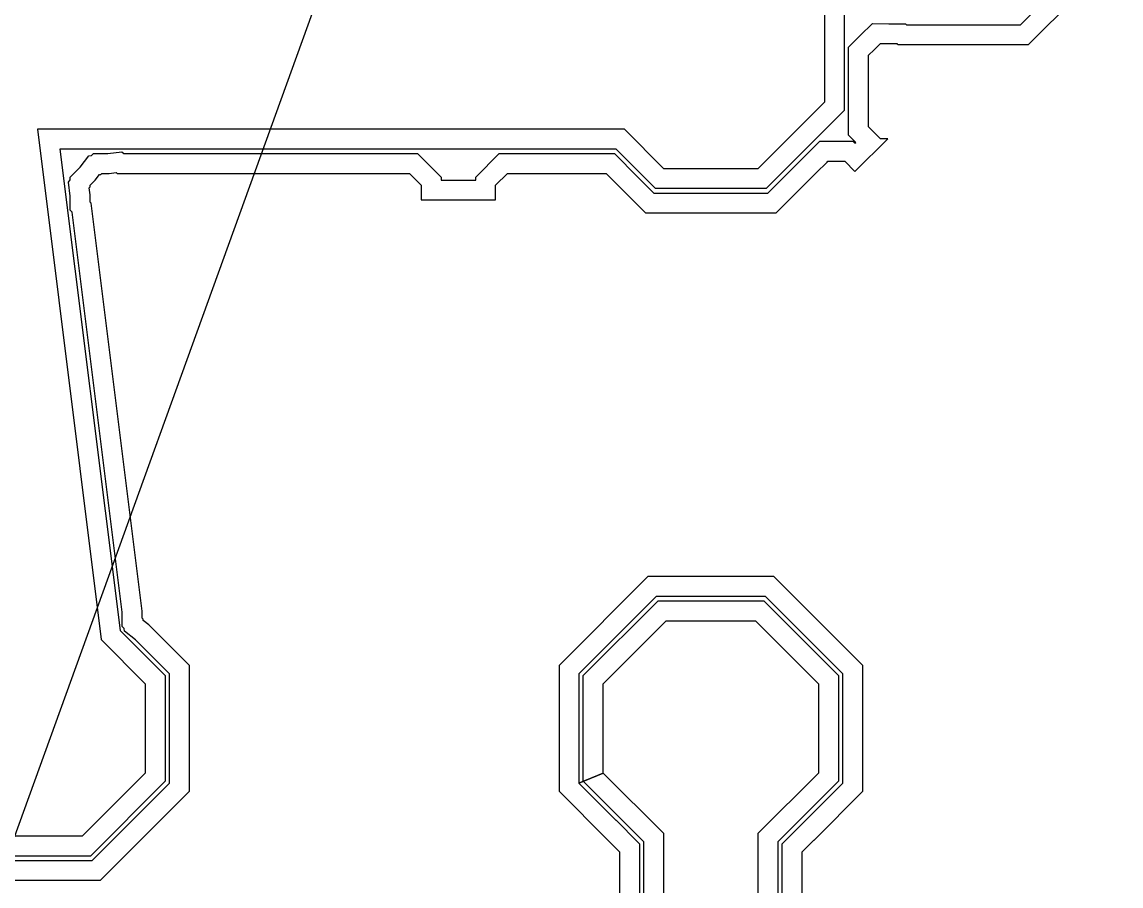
# Model space of a CAD drawing. Extents: x -122 to 0, y 0 to 97.
# Drawn here: x -62.98 to -54.69, y 64.85 to 71.37 of the extents above; entities that cross this region are included whole.
import ezdxf

# ---------------------------------------------------------------- set-up
doc = ezdxf.new("R2010")
doc.units = 0
doc.layers.add('milling', color=1, linetype='CONTINUOUS')
doc.layers.add('rapid_move', color=62, linetype='CONTINUOUS')

msp = doc.modelspace()

# ---------------------------------------------------------------- linework, layer by layer
at = {"layer": 'milling'}
for p, q in [((-55.4493, 71.3503), (-54.8403, 71.9593)), ((-55.3872, 71.2003), (-54.6903, 71.8972)), ((-56.7786, 71.5368), (-56.7786, 70.7031)), ((-56.9286, 71.4746), (-56.9286, 70.7653)), ((-56.6553, 71.2704), (-56.5682, 71.3576)), ((-56.5682, 71.3576), (-56.567, 71.3576)), ((-56.567, 71.3576), (-56.5661, 71.3585)), ((-56.5661, 71.3585), (-56.441, 71.3576)), ((-56.441, 71.3576), (-56.3177, 71.3576)), ((-56.3177, 71.3576), (-56.3168, 71.3567)), ((-56.3168, 71.3567), (-56.3156, 71.3567)), ((-56.3156, 71.3567), (-56.3093, 71.3503)), ((-56.3093, 71.3503), (-55.4493, 71.3503)), ((-56.7444, 71.1826), (-56.6553, 71.2704)), ((-56.7453, 71.1805), (-56.7444, 71.1814)), ((-56.7453, 71.0572), (-56.7453, 71.1805)), ((-56.7444, 71.1814), (-56.7444, 71.1826)), ((-56.5949, 71.1194), (-56.5535, 71.1602)), ((-56.5535, 71.1602), (-56.5061, 71.2076)), ((-56.5061, 71.2076), (-56.5054, 71.2076)), ((-56.5054, 71.2076), (-56.505, 71.208)), ((-56.505, 71.208), (-56.4421, 71.2076)), ((-56.4421, 71.2076), (-56.3798, 71.2076)), ((-56.3798, 71.2076), (-56.3794, 71.2072)), ((-56.3794, 71.2072), (-56.3788, 71.2072)), ((-56.3788, 71.2072), (-56.372, 71.2003)), ((-56.372, 71.2003), (-55.3872, 71.2003)), ((-56.5953, 71.1184), (-56.5949, 71.1188)), ((-56.5953, 71.0561), (-56.5953, 71.1184)), ((-56.5949, 71.1188), (-56.5949, 71.1194)), ((-56.7462, 70.9321), (-56.7453, 71.0572)), ((-56.5957, 70.9932), (-56.5953, 71.0561)), ((-56.5953, 70.9928), (-56.5957, 70.9932)), ((-56.5953, 70.7054), (-56.5953, 70.9928)), ((-56.7453, 70.9312), (-56.7462, 70.9321)), ((-56.7453, 70.7675), (-56.7453, 70.9312)), ((-56.9286, 70.7653), (-57.4303, 70.2636)), ((-56.7453, 70.517), (-56.7453, 70.7675)), ((-56.7786, 70.7031), (-57.3681, 70.1136)), ((-56.5953, 70.5792), (-56.5953, 70.7054)), ((-56.594, 70.5779), (-56.5953, 70.5792)), ((-56.5061, 70.49), (-56.594, 70.5779)), ((-58.4371, 70.5612), (-62.867, 70.5612)), ((-62.867, 70.5612), (-62.3856, 66.7099)), ((-58.1396, 70.2636), (-58.4371, 70.5612)), ((-56.6906, 70.4624), (-56.7453, 70.517)), ((-56.6976, 70.2432), (-56.4508, 70.49)), ((-56.506, 70.49), (-56.5061, 70.49)), ((-56.4508, 70.49), (-56.506, 70.49)), ((-58.4993, 70.4112), (-62.6972, 70.4112)), ((-62.6972, 70.4112), (-62.2432, 66.7796)), ((-58.2018, 70.1136), (-58.4993, 70.4112)), ((-57.3543, 70.0803), (-56.9638, 70.471)), ((-56.9638, 70.471), (-56.7132, 70.471)), ((-56.7132, 70.471), (-56.6976, 70.4554)), ((-56.6976, 70.4554), (-56.6906, 70.4624)), ((-62.544, 70.276), (-62.4787, 70.36)), ((-62.4787, 70.36), (-62.4574, 70.3626)), ((-62.4574, 70.3626), (-62.4422, 70.3779)), ((-62.4422, 70.3779), (-62.3356, 70.3779)), ((-62.3356, 70.3779), (-62.2301, 70.3911)), ((-62.2301, 70.3911), (-62.2132, 70.3779)), ((-62.2132, 70.3779), (-59.9978, 70.3779)), ((-59.9978, 70.3779), (-59.8207, 70.2008)), ((-59.5591, 70.2008), (-59.382, 70.3779)), ((-59.382, 70.3779), (-59.1315, 70.3779)), ((-59.1315, 70.3779), (-58.5131, 70.3779)), ((-58.5131, 70.3779), (-58.336, 70.2008)), ((-62.6193, 70.2008), (-62.544, 70.276)), ((-57.4303, 70.2636), (-58.1396, 70.2636)), ((-56.9908, 70.2318), (-56.9085, 70.314)), ((-56.9085, 70.314), (-56.9016, 70.321)), ((-56.9016, 70.321), (-56.7753, 70.321)), ((-56.7753, 70.321), (-56.6976, 70.2432)), ((-62.6325, 70.1624), (-62.6193, 70.1793)), ((-62.6193, 70.0567), (-62.6325, 70.1624)), ((-62.6193, 70.1793), (-62.6193, 70.2008)), ((-62.4693, 70.1387), (-62.4312, 70.1767)), ((-62.4312, 70.1767), (-62.3985, 70.2189)), ((-62.3985, 70.2189), (-62.3877, 70.2202)), ((-62.3877, 70.2202), (-62.3801, 70.2279)), ((-62.3801, 70.2279), (-62.3262, 70.2279)), ((-62.3262, 70.2279), (-62.2732, 70.2345)), ((-62.2732, 70.2345), (-62.2648, 70.2279)), ((-62.2648, 70.2279), (-60.0599, 70.2279)), ((-60.0599, 70.2279), (-59.9707, 70.1387)), ((-59.8207, 70.2008), (-59.8207, 70.1777)), ((-59.8207, 70.1777), (-59.5591, 70.1777)), ((-59.5591, 70.1777), (-59.5591, 70.2008)), ((-59.4091, 70.1387), (-59.3199, 70.2279)), ((-59.3199, 70.2279), (-59.1936, 70.2279)), ((-59.1936, 70.2279), (-58.5752, 70.2279)), ((-58.5752, 70.2279), (-58.486, 70.1387)), ((-58.336, 70.2008), (-58.2155, 70.0803)), ((-57.2922, 69.9303), (-56.9908, 70.2317)), ((-56.9908, 70.2317), (-56.9908, 70.2318)), ((-62.4759, 70.1193), (-62.4693, 70.1277)), ((-62.4693, 70.0664), (-62.4759, 70.1193)), ((-62.4693, 70.1277), (-62.4693, 70.1387)), ((-59.9707, 70.1387), (-59.9707, 70.0277)), ((-59.4091, 70.0277), (-59.4091, 70.1387)), ((-58.486, 70.1387), (-58.2776, 69.9303)), ((-58.2155, 70.0803), (-57.3543, 70.0803)), ((-57.3681, 70.1136), (-58.2018, 70.1136)), ((-62.6193, 69.9503), (-62.6193, 70.0567)), ((-62.4693, 70.0124), (-62.4693, 70.0664)), ((-62.4615, 70.0047), (-62.4693, 70.0124)), ((-62.0768, 66.926), (-62.4615, 70.0047)), ((-59.9707, 70.0277), (-59.4091, 70.0277)), ((-62.6041, 69.9351), (-62.6193, 69.9503)), ((-62.2268, 66.9169), (-62.6041, 69.9351)), ((-58.2776, 69.9303), (-57.2922, 69.9303)), ((-58.2595, 67.1859), (-58.9309, 66.5145)), ((-57.3103, 67.1859), (-58.2595, 67.1859)), ((-56.6389, 66.5145), (-57.3103, 67.1859)), ((-58.1974, 67.0359), (-58.7809, 66.4524)), ((-57.3724, 67.0359), (-58.1974, 67.0359)), ((-56.7889, 66.4524), (-57.3724, 67.0359)), ((-62.0768, 66.8723), (-62.0768, 66.926)), ((-58.7477, 66.4387), (-58.1837, 67.0027)), ((-58.1837, 67.0027), (-57.3862, 67.0027)), ((-57.3862, 67.0027), (-56.8222, 66.4387)), ((-62.2268, 66.8101), (-62.2268, 66.9169)), ((-62.0691, 66.8647), (-62.0768, 66.8723)), ((-62.0678, 66.8539), (-62.0691, 66.8647)), ((-62.0255, 66.8211), (-62.0678, 66.8539)), ((-58.5977, 66.3766), (-58.1216, 66.8527)), ((-58.1216, 66.8527), (-57.4483, 66.8527)), ((-57.4483, 66.8527), (-56.9722, 66.3766)), ((-62.2432, 66.7796), (-61.9022, 66.4387)), ((-62.2115, 66.7949), (-62.2268, 66.8101)), ((-62.2089, 66.7737), (-62.2115, 66.7949)), ((-62.1252, 66.7087), (-62.2089, 66.7737)), ((-61.7189, 66.5145), (-62.0255, 66.8211)), ((-62.3856, 66.7099), (-62.0522, 66.3766)), ((-61.8689, 66.4524), (-62.1252, 66.7087)), ((-61.7189, 65.5653), (-61.7189, 66.5145)), ((-58.9309, 66.5145), (-58.9309, 65.5653)), ((-56.6389, 65.5653), (-56.6389, 66.5145)), ((-61.9022, 66.4387), (-61.9022, 65.6412)), ((-61.8689, 65.6274), (-61.8689, 66.4524)), ((-58.7809, 66.4524), (-58.7809, 65.6274)), ((-58.7477, 65.6412), (-58.7477, 66.4387)), ((-56.8222, 66.4387), (-56.8222, 65.6412)), ((-56.7889, 65.6274), (-56.7889, 66.4524)), ((-62.0522, 66.3766), (-62.0522, 65.7033)), ((-58.5977, 65.7033), (-58.5977, 66.3766)), ((-56.9722, 66.3766), (-56.9722, 65.7033)), ((-62.0522, 65.7033), (-62.5283, 65.2272)), ((-58.7809, 65.6274), (-58.5977, 65.7033)), ((-58.5977, 65.7033), (-58.7809, 65.6274)), ((-58.1405, 65.2461), (-58.5977, 65.7033)), ((-56.9722, 65.7033), (-57.4294, 65.2461)), ((-61.9022, 65.6412), (-62.4662, 65.0772)), ((-62.4524, 65.0439), (-61.8689, 65.6274)), ((-58.7809, 65.6274), (-58.5009, 65.3474)), ((-58.2905, 65.184), (-58.7477, 65.6412)), ((-56.8222, 65.6412), (-57.2794, 65.184)), ((-57.0689, 65.3474), (-56.7889, 65.6274)), ((-62.3903, 64.8939), (-61.7189, 65.5653)), ((-58.9309, 65.5653), (-58.563, 65.1974)), ((-57.0068, 65.1974), (-56.6389, 65.5653)), ((-58.5009, 65.3474), (-58.5008, 65.3474)), ((-58.5008, 65.3474), (-58.3329, 65.1795)), ((-57.2461, 65.1703), (-57.069, 65.3474)), ((-57.069, 65.3474), (-57.0689, 65.3474)), ((-62.5283, 65.2272), (-63.2016, 65.2272)), ((-58.563, 65.1974), (-58.5629, 65.1974)), ((-58.5629, 65.1974), (-58.4817, 65.1161)), ((-58.2905, 56.0894), (-58.2905, 65.184)), ((-58.1405, 56.0273), (-58.1405, 65.2461)), ((-57.4294, 65.2461), (-57.4294, 55.7326)), ((-57.2794, 65.184), (-57.2794, 55.6921)), ((-57.0961, 65.1082), (-57.0069, 65.1974)), ((-57.0069, 65.1974), (-57.0068, 65.1974)), ((-58.4817, 65.1161), (-58.4737, 65.1082)), ((-58.4737, 65.1082), (-58.4737, 64.9819)), ((-58.3329, 65.1795), (-58.3237, 65.1703)), ((-58.3237, 65.1703), (-58.3237, 64.9198)), ((-57.2461, 55.7727), (-57.2461, 65.1703)), ((-57.0961, 55.7429), (-57.0961, 65.1082)), ((-63.2774, 65.0439), (-62.4524, 65.0439)), ((-62.4662, 65.0772), (-63.2637, 65.0772)), ((-58.4737, 64.9819), (-58.4737, 56.1652)), ((-63.3395, 64.8939), (-62.3903, 64.8939)), ((-58.3237, 64.9198), (-58.3237, 56.1031))]:
    msp.add_line(p, q, dxfattribs=at)
at = {"layer": 'rapid_move'}
msp.add_line((-59.0994, 76.1237), (-63.6117, 63.6444), dxfattribs=at)

doc.saveas('drawing.dxf')
